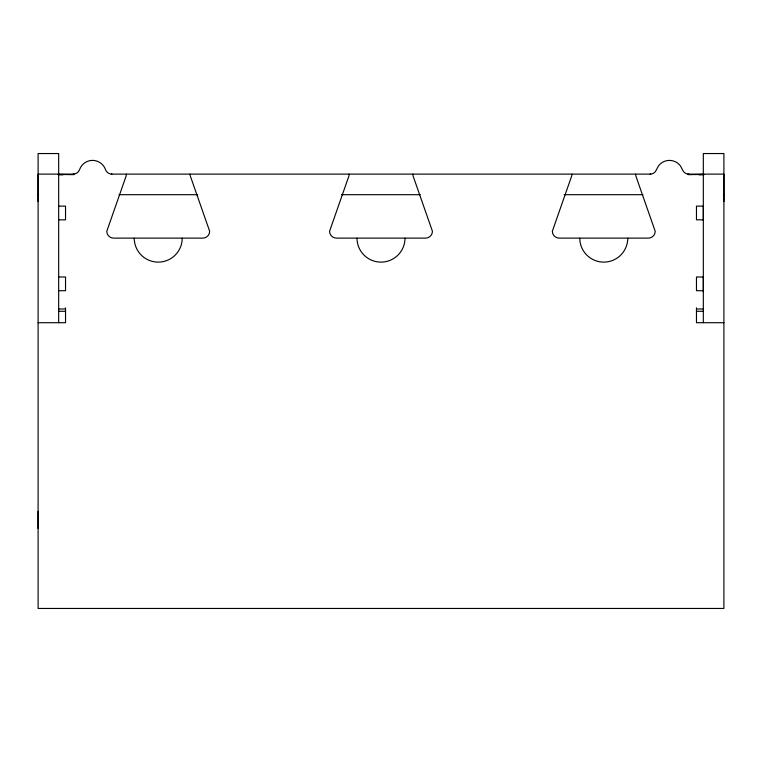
<?xml version="1.0" encoding="UTF-8"?>
<svg xmlns="http://www.w3.org/2000/svg" width="762" height="762" viewBox="0 0 762 762"><rect width="100%" height="100%" fill="white"/><g stroke="black" fill="none" stroke-linecap="round" stroke-linejoin="round"><path stroke-width="1.14" d="M38.1 528.447L38.1 511.302M38.1 201.549L38.1 174.117L74.114 174.117M703.326 291.627L703.326 277.378M703.326 220.37L703.326 206.121L696.468 206.121L696.468 219.837L703.326 219.837M723.9 201.549L723.9 174.117L687.886 174.117M699.068 174.86L703.802 174.717M688.305 174.65L703.726 174.422M111.29 174.117L650.71 174.117M38.1 194.691L38.595 194.691M119.024 194.691L197.644 194.691M341.557 194.691L420.291 194.691M564.09 194.691L642.938 194.691M723.405 194.691L723.9 194.691M58.674 206.121L65.532 206.121L65.532 219.837L58.674 219.837M58.674 276.987L65.532 276.987L65.532 290.703L58.674 290.703M703.326 276.987L696.468 276.987L696.468 290.703L703.326 290.703M58.674 308.991L65.532 308.991M696.468 308.991L703.326 308.991M58.674 311.277L65.532 311.277M696.468 311.277L703.326 311.277M38.1 322.707L65.532 322.707L65.532 307.848M723.9 322.707L696.468 322.707L696.468 307.848M58.274 174.422L73.695 174.65M58.198 174.717L62.932 174.86M703.326 322.707L703.326 153.543L723.9 153.543L723.9 608.457L38.1 608.457L38.1 153.543L58.674 153.543L58.674 322.707M650.072 174.117A6.858 6.858 0 0 0 655.568 171.355L658.463 165.925A13.716 13.716 0 0 1 680.466 165.925L683.362 171.355A6.858 6.858 0 0 0 688.858 174.117M635.603 174.117A6.858 6.858 0 0 0 635.889 176.079L655.206 231.267A6.858 6.858 0 0 1 648.348 238.125L559.194 238.125A6.858 6.858 0 0 1 552.336 231.267L571.652 176.079A6.858 6.858 0 0 0 571.938 174.117M412.833 174.117A6.858 6.858 0 0 0 413.118 176.079L432.435 231.267A6.858 6.858 0 0 1 425.577 238.125L336.423 238.125A6.858 6.858 0 0 1 329.565 231.267L348.882 176.079A6.858 6.858 0 0 0 349.167 174.117M111.938 174.117A6.858 6.858 0 0 1 105.47 169.545A13.716 13.716 0 0 0 79.6 169.545A6.858 6.858 0 0 1 73.142 174.117M126.397 174.117A6.858 6.858 0 0 1 126.111 176.079L106.794 231.267A6.858 6.858 0 0 0 113.652 238.125L202.806 238.125A6.858 6.858 0 0 0 209.664 231.267L190.348 176.079A6.858 6.858 0 0 1 190.062 174.117M627.774 238.125A24.003 24.003 0 0 1 603.771 262.128A24.003 24.003 0 0 1 579.768 238.125M405.003 238.125A24.003 24.003 0 0 1 381 262.128A24.003 24.003 0 0 1 356.997 238.125M182.232 238.125A24.003 24.003 0 0 1 158.229 262.128A24.003 24.003 0 0 1 134.226 238.125"/></g></svg>
